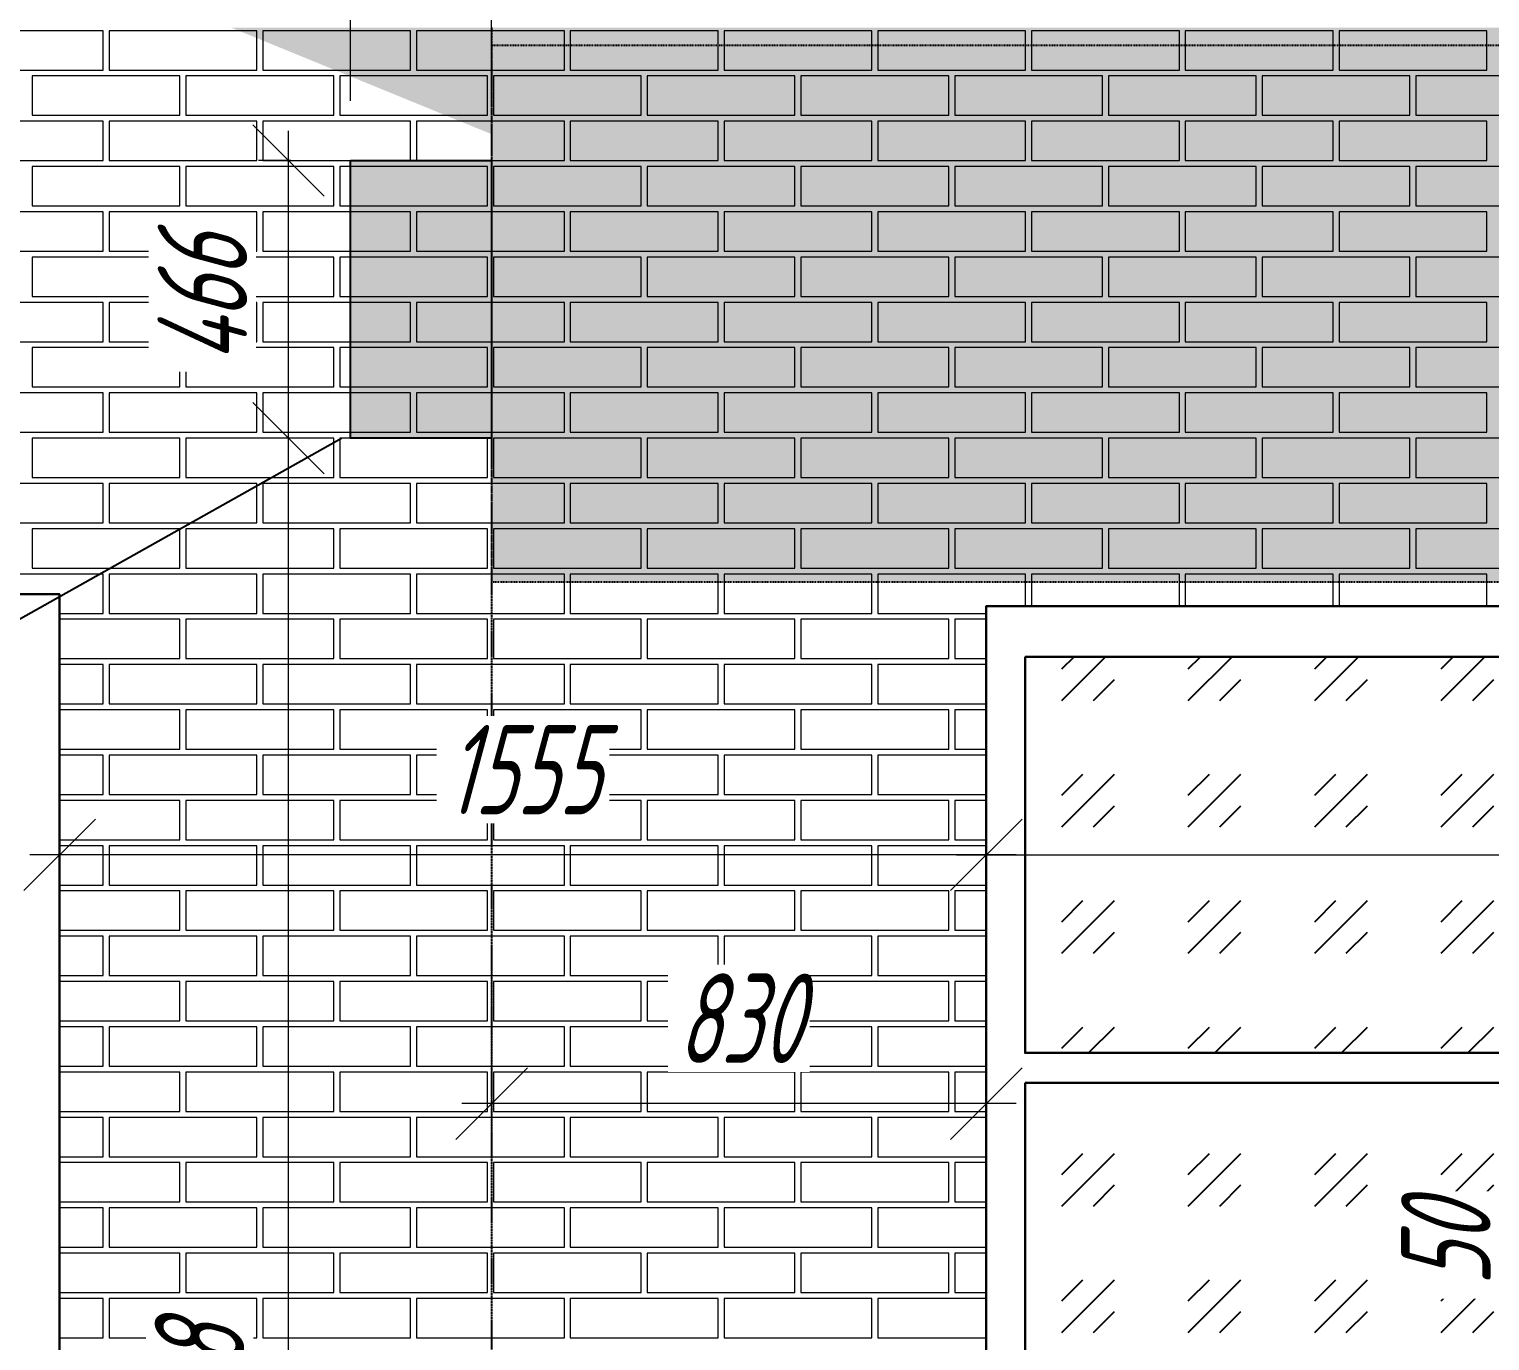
# Model space of a CAD drawing. Header units: millimetres. Extents: x -85477 to 745244, y -3684 to 128206.
# Drawn here: x 709118 to 711569, y 91203 to 93404 of the extents above; entities that cross this region are included whole.
import ezdxf

# ---------------------------------------------------------------- set-up
doc = ezdxf.new("R2010")
doc.units = ezdxf.units.MM
doc.linetypes.add('ACAD_ISO02W100', pattern=[15, 12, -3])
doc.linetypes.add('JIS_02_0.7', pattern=[1.35, 0.75, -0.6])
doc.layers.add('РАЗМЕРЫ', color=5, linetype='Continuous', lineweight=15)
doc.layers.add('СТЕНЫ 01', color=7, linetype='Continuous', lineweight=50)
doc.layers.add('ШТРИХОВКА', color=3, linetype='Continuous', transparency=0.5)
doc.styles.add('ism - 01', font='simplex.shx', dxfattribs={"width": 0.62, "oblique": 15, "height": 150})
doc.dimstyles.new('ism - 01', dxfattribs={"dimtxt": 150, "dimasz": 120, "dimexe": 50, "dimexo": 100, "dimgap": 65, "dimtad": 1, "dimdec": 0, "dimtxsty": 'ism - 01', "dimblk": 'OBLIQUE', "dimcen": 0, "dimdle": 50, "dimadec": 0, "dimazin": 0, "dimtfac": 1, "dimtdec": 0, "dimtmove": 0, "dimatfit": 3, "dimldrblk": 'OBLIQUE', "dimfxl": 1, "dimlwd": -1, "dimlwe": -1, "dimarcsym": 0})

# ---------------------------------------------------------------- blocks, each defined once
blk = doc.blocks.new('_Oblique')
at = {"color": 0, "lineweight": -2}
blk.add_line((-0.5, -0.5), (0.5, 0.5), dxfattribs=at)
blk = doc.blocks.new('*D320')
at = {"layer": 'Defpoints', "color": 0}
for p in [(709169.5, 92456), (710724.5, 92436), (709169.5, 92018.5)]:
    blk.add_point(p, dxfattribs=at)
at = {"layer": 'РАЗМЕРЫ', "color": 0}
for p, q in [((709169.5, 92356), (709169.5, 91968.5)), ((710724.5, 92336), (710724.5, 91968.5)), ((710774.5, 92018.5), (709119.5, 92018.5))]:
    blk.add_line(p, q, dxfattribs=at)
at = {"layer": 'РАЗМЕРЫ', "color": 0, "xscale": 120, "yscale": 120, "zscale": 120, "rotation": 180}
blk.add_blockref('_Oblique', (709169.5, 92018.5), dxfattribs=at)
at = {"layer": 'РАЗМЕРЫ', "color": 0, "xscale": 120, "yscale": 120, "zscale": 120}
blk.add_blockref('_Oblique', (710724.5, 92018.5), dxfattribs=at)
at = {"layer": 'РАЗМЕРЫ', "color": 0, "insert": (709947, 92161.6), "char_height": 150, "attachment_point": 5, "style": 'ism - 01', "bg_fill": 3, "box_fill_scale": 1.1, "bg_fill_color": 256, "bg_fill_true_color": 13158600, "bg_fill_transparency": 0}
blk.add_mtext('1555', dxfattribs=at)
blk = doc.blocks.new('*D321')
at = {"layer": 'Defpoints', "color": 0}
for p in [(710724.5, 92456), (713396.5, 92436), (713396.5, 92018.5)]:
    blk.add_point(p, dxfattribs=at)
at = {"layer": 'РАЗМЕРЫ', "color": 0}
for p, q in [((710724.5, 92356), (710724.5, 91968.5)), ((713396.5, 92336), (713396.5, 91968.5)), ((710674.5, 92018.5), (713446.5, 92018.5))]:
    blk.add_line(p, q, dxfattribs=at)
at = {"layer": 'РАЗМЕРЫ', "color": 0, "xscale": 120, "yscale": 120, "zscale": 120, "rotation": 180}
blk.add_blockref('_Oblique', (710724.5, 92018.5), dxfattribs=at)
at = {"layer": 'РАЗМЕРЫ', "color": 0, "xscale": 120, "yscale": 120, "zscale": 120}
blk.add_blockref('_Oblique', (713396.5, 92018.5), dxfattribs=at)
at = {"layer": 'РАЗМЕРЫ', "color": 0, "insert": (712060.5, 92164.3), "char_height": 150, "attachment_point": 5, "style": 'ism - 01', "bg_fill": 3, "box_fill_scale": 1.1, "bg_fill_color": 256, "bg_fill_true_color": 13158600, "bg_fill_transparency": 0}
blk.add_mtext('2672', dxfattribs=at)
blk = doc.blocks.new('*D329')
at = {"layer": 'Defpoints', "color": 0}
for p in [(710724.5, 92456), (709894.5, 91928.5), (709894.5, 91601)]:
    blk.add_point(p, dxfattribs=at)
at = {"layer": 'РАЗМЕРЫ', "color": 0}
for p, q in [((710724.5, 92356), (710724.5, 91551)), ((709894.5, 91828.5), (709894.5, 91551)), ((710774.5, 91601), (709844.5, 91601))]:
    blk.add_line(p, q, dxfattribs=at)
at = {"layer": 'РАЗМЕРЫ', "color": 0, "xscale": 120, "yscale": 120, "zscale": 120, "rotation": 180}
blk.add_blockref('_Oblique', (709894.5, 91601), dxfattribs=at)
at = {"layer": 'РАЗМЕРЫ', "color": 0, "xscale": 120, "yscale": 120, "zscale": 120}
blk.add_blockref('_Oblique', (710724.5, 91601), dxfattribs=at)
at = {"layer": 'РАЗМЕРЫ', "color": 0, "insert": (710309.5, 91744.1), "char_height": 150, "attachment_point": 5, "style": 'ism - 01', "bg_fill": 3, "box_fill_scale": 1.1, "bg_fill_color": 256, "bg_fill_true_color": 13158600, "bg_fill_transparency": 0}
blk.add_mtext('830', dxfattribs=at)
blk = doc.blocks.new('*D454')
at = {"layer": 'Defpoints', "color": 0}
for p in [(711887.4, 91686), (711887.4, 91686), (711887.4, 91636)]:
    blk.add_point(p, dxfattribs=at)
at = {"layer": 'РАЗМЕРЫ', "color": 0, "linetype": 'Continuous'}
for p, q in [((711887.4, 91586), (711887.4, 91736)), ((711787.4, 91686), (711837.4, 91686)), ((711638.8, 91505.2), (711887.4, 91661)), ((711987.4, 91636), (711937.4, 91636)), ((711638.8, 91221.8), (711638.8, 91505.2))]:
    blk.add_line(p, q, dxfattribs=at)
at = {"layer": 'РАЗМЕРЫ', "color": 0, "xscale": 120, "yscale": 120, "zscale": 120}
for p, rotation in [((711887.4, 91686), 270), ((711887.4, 91636), 90)]:
    blk.add_blockref('_Oblique', p, dxfattribs=dict(at, rotation=rotation))
at = {"layer": 'РАЗМЕРЫ', "color": 0, "insert": (711495.7, 91363.5), "char_height": 150, "attachment_point": 5, "rotation": 90, "style": 'ism - 01', "bg_fill": 3, "box_fill_scale": 1.1, "bg_fill_color": 256, "bg_fill_true_color": 13158600, "bg_fill_transparency": 0}
blk.add_mtext('50', dxfattribs=at)
blk = doc.blocks.new('*D1047')
at = {"layer": 'Defpoints', "color": 0}
for p in [(709657.6, 93540.5), (709657.6, 93183.9), (709894.5, 93183.9)]:
    blk.add_point(p, dxfattribs=at)
at = {"layer": 'РАЗМЕРЫ', "color": 0}
for p, q in [((709657.6, 93283.9), (709657.6, 93590.5)), ((709894.5, 93283.9), (709894.5, 93590.5)), ((709657.6, 93540.5), (709006.8, 93540.5)), ((709944.5, 93540.5), (709607.6, 93540.5))]:
    blk.add_line(p, q, dxfattribs=at)
at = {"layer": 'РАЗМЕРЫ', "color": 0, "xscale": 120, "yscale": 120, "zscale": 120, "rotation": 180}
blk.add_blockref('_Oblique', (709657.6, 93540.5), dxfattribs=at)
at = {"layer": 'РАЗМЕРЫ', "color": 0, "xscale": 120, "yscale": 120, "zscale": 120}
blk.add_blockref('_Oblique', (709894.5, 93540.5), dxfattribs=at)
at = {"layer": 'РАЗМЕРЫ', "color": 0, "insert": (709183.7, 93689.4), "char_height": 150, "attachment_point": 5, "style": 'ism - 01', "bg_fill": 3, "box_fill_scale": 1.1, "bg_fill_color": 256, "bg_fill_true_color": 13158600, "bg_fill_transparency": 0}
blk.add_mtext('237', dxfattribs=at)
blk = doc.blocks.new('*D1049')
at = {"layer": 'Defpoints', "color": 0}
for p in [(709553.5, 92717.9), (709657.6, 92717.9), (709510.5, 89459.9)]:
    blk.add_point(p, dxfattribs=at)
at = {"layer": 'РАЗМЕРЫ', "color": 0}
for p, q in [((709553.5, 89409.9), (709553.5, 92767.9)), ((709557.6, 92717.9), (709503.5, 92717.9)), ((709610.5, 89459.9), (709603.5, 89459.9))]:
    blk.add_line(p, q, dxfattribs=at)
at = {"layer": 'РАЗМЕРЫ', "color": 0, "xscale": 120, "yscale": 120, "zscale": 120}
for p, rotation in [((709553.5, 92717.9), 90), ((709553.5, 89459.9), 270)]:
    blk.add_blockref('_Oblique', p, dxfattribs=dict(at, rotation=rotation))
at = {"layer": 'РАЗМЕРЫ', "color": 0, "insert": (709404.5, 91088.9), "char_height": 150, "attachment_point": 5, "rotation": 90, "style": 'ism - 01', "bg_fill": 3, "box_fill_scale": 1.1, "bg_fill_color": 256, "bg_fill_true_color": 13158600, "bg_fill_transparency": 0}
blk.add_mtext('3258', dxfattribs=at)
blk = doc.blocks.new('*D1050')
at = {"layer": 'Defpoints', "color": 0}
for p in [(709553.5, 93183.9), (709657.6, 93183.9), (709657.6, 92717.9)]:
    blk.add_point(p, dxfattribs=at)
at = {"layer": 'РАЗМЕРЫ', "color": 0}
for p, q in [((709553.5, 92667.9), (709553.5, 93233.9)), ((709557.6, 93183.9), (709503.5, 93183.9)), ((709557.6, 92717.9), (709503.5, 92717.9))]:
    blk.add_line(p, q, dxfattribs=at)
at = {"layer": 'РАЗМЕРЫ', "color": 0, "xscale": 120, "yscale": 120, "zscale": 120}
for p, rotation in [((709553.5, 93183.9), 90), ((709553.5, 92717.9), 270)]:
    blk.add_blockref('_Oblique', p, dxfattribs=dict(at, rotation=rotation))
at = {"layer": 'РАЗМЕРЫ', "color": 0, "insert": (709409.1, 92950.9), "char_height": 150, "attachment_point": 5, "rotation": 90, "style": 'ism - 01', "bg_fill": 3, "box_fill_scale": 1.1, "bg_fill_color": 256, "bg_fill_true_color": 13158600, "bg_fill_transparency": 0}
blk.add_mtext('466', dxfattribs=at)

msp = doc.modelspace()

# ---------------------------------------------------------------- hatches: boundary and pattern name
msp.add_hatch(color=256).paths.add_polyline_path([(709657.6, 93183.9), (709894.5, 93183.9), (709894.5, 92717.9), (709657.6, 92717.9)])
at = {"layer": 'ШТРИХОВКА', "transparency": 33554483}
h = msp.add_hatch(color=256, dxfattribs=at)
h.dxf.hatch_style = 1
h.paths.add_polyline_path([(709457.6, 93407), (710189.6, 93107.4), (722305.7, 93107.4), (722305.7, 93407)])
at = {"layer": 'ШТРИХОВКА', "transparency": 33554534}
h = msp.add_hatch(color=2, dxfattribs=at)
h.dxf.hatch_style = 1
h.paths.add_polyline_path([(720343.4, 93377), (709894.5, 93377), (709894.5, 92477), (720343.4, 92477)])
at = {"layer": 'ШТРИХОВКА', "transparency": 33554508}
h = msp.add_hatch(dxfattribs=at)
h.set_pattern_fill('GOST_GLASS', color=4, scale=25)
h.set_pattern_definition([(45, (63000, 1e-11), (212.132034, 0), [125, -175]), (45, (63053.03, 1e-11), (212.132034, 0), [50, -250]), (45, (63000, 53.03), (212.132034, 0), [50, -250])])
h.paths.add_polyline_path([(710789.5, 92351), (713331.5, 92351), (713331.5, 91686), (710789.5, 91686)])
h.paths.add_polyline_path([(713331.5, 91636), (712089.5, 91636), (712089.5, 89590), (713331.5, 89590)])
h.paths.add_polyline_path([(710789.5, 91636), (712034.5, 91636), (712034.5, 89590), (710789.5, 89590)])
h.paths.add_polyline_path([(716544.5, 91650), (715554.5, 91650), (715554.5, 89600), (716544.5, 89600)])
h.paths.add_polyline_path([(714504.5, 91650), (715499.5, 91650), (715499.5, 89600), (714504.5, 89600)])
h.paths.add_polyline_path([(714504.5, 92365), (716544.5, 92365), (716544.5, 91700), (714504.5, 91700)])

# ---------------------------------------------------------------- linework, layer by layer
msp.add_lwpolyline([(709657.6, 93183.9), (709894.5, 93183.9), (709894.5, 92717.9), (709657.6, 92717.9)], close=True)
at = {"layer": 'РАЗМЕРЫ', "color": 9, "transparency": 33554559}
for points in [[(708994.5, 93335.9), (709242.5, 93335.9), (709242.5, 93401.9), (708994.5, 93401.9)], [(709252.5, 93335.9), (709500.5, 93335.9), (709500.5, 93401.9), (709252.5, 93401.9)], [(709510.5, 93335.9), (709758.5, 93335.9), (709758.5, 93401.9), (709510.5, 93401.9)], [(709768.5, 93335.9), (710016.5, 93335.9), (710016.5, 93401.9), (709768.5, 93401.9)], [(710026.5, 93335.9), (710274.5, 93335.9), (710274.5, 93401.9), (710026.5, 93401.9)], [(710284.5, 93335.9), (710532.5, 93335.9), (710532.5, 93401.9), (710284.5, 93401.9)], [(710542.5, 93335.9), (710790.5, 93335.9), (710790.5, 93401.9), (710542.5, 93401.9)], [(710800.5, 93335.9), (711048.5, 93335.9), (711048.5, 93401.9), (710800.5, 93401.9)], [(711058.5, 93335.9), (711306.5, 93335.9), (711306.5, 93401.9), (711058.5, 93401.9)], [(711316.5, 93335.9), (711564.5, 93335.9), (711564.5, 93401.9), (711316.5, 93401.9)], [(709123.5, 93259.9), (709371.5, 93259.9), (709371.5, 93325.9), (709123.5, 93325.9)], [(709381.5, 93259.9), (709629.5, 93259.9), (709629.5, 93325.9), (709381.5, 93325.9)], [(709639.5, 93259.9), (709887.5, 93259.9), (709887.5, 93325.9), (709639.5, 93325.9)], [(709897.5, 93259.9), (710145.5, 93259.9), (710145.5, 93325.9), (709897.5, 93325.9)], [(710155.5, 93259.9), (710403.5, 93259.9), (710403.5, 93325.9), (710155.5, 93325.9)], [(710413.5, 93259.9), (710661.5, 93259.9), (710661.5, 93325.9), (710413.5, 93325.9)], [(710671.5, 93259.9), (710919.5, 93259.9), (710919.5, 93325.9), (710671.5, 93325.9)], [(710929.5, 93259.9), (711177.5, 93259.9), (711177.5, 93325.9), (710929.5, 93325.9)], [(711187.5, 93259.9), (711435.5, 93259.9), (711435.5, 93325.9), (711187.5, 93325.9)], [(711445.5, 93259.9), (711693.5, 93259.9), (711693.5, 93325.9), (711445.5, 93325.9)], [(708994.5, 93183.9), (709242.5, 93183.9), (709242.5, 93249.9), (708994.5, 93249.9)], [(709252.5, 93183.9), (709500.5, 93183.9), (709500.5, 93249.9), (709252.5, 93249.9)], [(709510.5, 93183.9), (709758.5, 93183.9), (709758.5, 93249.9), (709510.5, 93249.9)], [(709768.5, 93183.9), (710016.5, 93183.9), (710016.5, 93249.9), (709768.5, 93249.9)], [(710026.5, 93183.9), (710274.5, 93183.9), (710274.5, 93249.9), (710026.5, 93249.9)], [(710284.5, 93183.9), (710532.5, 93183.9), (710532.5, 93249.9), (710284.5, 93249.9)], [(710542.5, 93183.9), (710790.5, 93183.9), (710790.5, 93249.9), (710542.5, 93249.9)], [(710800.5, 93183.9), (711048.5, 93183.9), (711048.5, 93249.9), (710800.5, 93249.9)], [(711058.5, 93183.9), (711306.5, 93183.9), (711306.5, 93249.9), (711058.5, 93249.9)], [(711316.5, 93183.9), (711564.5, 93183.9), (711564.5, 93249.9), (711316.5, 93249.9)], [(709123.5, 93107.9), (709371.5, 93107.9), (709371.5, 93173.9), (709123.5, 93173.9)], [(709381.5, 93107.9), (709629.5, 93107.9), (709629.5, 93173.9), (709381.5, 93173.9)], [(709639.5, 93107.9), (709887.5, 93107.9), (709887.5, 93173.9), (709639.5, 93173.9)], [(709897.5, 93107.9), (710145.5, 93107.9), (710145.5, 93173.9), (709897.5, 93173.9)], [(710155.5, 93107.9), (710403.5, 93107.9), (710403.5, 93173.9), (710155.5, 93173.9)], [(710413.5, 93107.9), (710661.5, 93107.9), (710661.5, 93173.9), (710413.5, 93173.9)], [(710671.5, 93107.9), (710919.5, 93107.9), (710919.5, 93173.9), (710671.5, 93173.9)], [(710929.5, 93107.9), (711177.5, 93107.9), (711177.5, 93173.9), (710929.5, 93173.9)], [(711187.5, 93107.9), (711435.5, 93107.9), (711435.5, 93173.9), (711187.5, 93173.9)], [(711445.5, 93107.9), (711693.5, 93107.9), (711693.5, 93173.9), (711445.5, 93173.9)], [(708994.5, 93031.9), (709242.5, 93031.9), (709242.5, 93097.9), (708994.5, 93097.9)], [(709252.5, 93031.9), (709500.5, 93031.9), (709500.5, 93097.9), (709252.5, 93097.9)], [(709510.5, 93031.9), (709758.5, 93031.9), (709758.5, 93097.9), (709510.5, 93097.9)], [(709768.5, 93031.9), (710016.5, 93031.9), (710016.5, 93097.9), (709768.5, 93097.9)], [(710026.5, 93031.9), (710274.5, 93031.9), (710274.5, 93097.9), (710026.5, 93097.9)], [(710284.5, 93031.9), (710532.5, 93031.9), (710532.5, 93097.9), (710284.5, 93097.9)], [(710542.5, 93031.9), (710790.5, 93031.9), (710790.5, 93097.9), (710542.5, 93097.9)], [(710800.5, 93031.9), (711048.5, 93031.9), (711048.5, 93097.9), (710800.5, 93097.9)], [(711058.5, 93031.9), (711306.5, 93031.9), (711306.5, 93097.9), (711058.5, 93097.9)], [(711316.5, 93031.9), (711564.5, 93031.9), (711564.5, 93097.9), (711316.5, 93097.9)], [(709123.5, 92955.9), (709371.5, 92955.9), (709371.5, 93021.9), (709123.5, 93021.9)], [(709381.5, 92955.9), (709629.5, 92955.9), (709629.5, 93021.9), (709381.5, 93021.9)], [(709639.5, 92955.9), (709887.5, 92955.9), (709887.5, 93021.9), (709639.5, 93021.9)], [(709897.5, 92955.9), (710145.5, 92955.9), (710145.5, 93021.9), (709897.5, 93021.9)], [(710155.5, 92955.9), (710403.5, 92955.9), (710403.5, 93021.9), (710155.5, 93021.9)], [(710413.5, 92955.9), (710661.5, 92955.9), (710661.5, 93021.9), (710413.5, 93021.9)], [(710671.5, 92955.9), (710919.5, 92955.9), (710919.5, 93021.9), (710671.5, 93021.9)], [(710929.5, 92955.9), (711177.5, 92955.9), (711177.5, 93021.9), (710929.5, 93021.9)], [(711187.5, 92955.9), (711435.5, 92955.9), (711435.5, 93021.9), (711187.5, 93021.9)], [(711445.5, 92955.9), (711693.5, 92955.9), (711693.5, 93021.9), (711445.5, 93021.9)], [(708994.5, 92879.9), (709242.5, 92879.9), (709242.5, 92945.9), (708994.5, 92945.9)], [(709252.5, 92879.9), (709500.5, 92879.9), (709500.5, 92945.9), (709252.5, 92945.9)], [(709510.5, 92879.9), (709758.5, 92879.9), (709758.5, 92945.9), (709510.5, 92945.9)], [(709768.5, 92879.9), (710016.5, 92879.9), (710016.5, 92945.9), (709768.5, 92945.9)], [(710026.5, 92879.9), (710274.5, 92879.9), (710274.5, 92945.9), (710026.5, 92945.9)], [(710284.5, 92879.9), (710532.5, 92879.9), (710532.5, 92945.9), (710284.5, 92945.9)], [(710542.5, 92879.9), (710790.5, 92879.9), (710790.5, 92945.9), (710542.5, 92945.9)], [(710800.5, 92879.9), (711048.5, 92879.9), (711048.5, 92945.9), (710800.5, 92945.9)], [(711058.5, 92879.9), (711306.5, 92879.9), (711306.5, 92945.9), (711058.5, 92945.9)], [(711316.5, 92879.9), (711564.5, 92879.9), (711564.5, 92945.9), (711316.5, 92945.9)], [(709123.5, 92803.9), (709371.5, 92803.9), (709371.5, 92869.9), (709123.5, 92869.9)], [(709381.5, 92803.9), (709629.5, 92803.9), (709629.5, 92869.9), (709381.5, 92869.9)], [(709639.5, 92803.9), (709887.5, 92803.9), (709887.5, 92869.9), (709639.5, 92869.9)], [(709897.5, 92803.9), (710145.5, 92803.9), (710145.5, 92869.9), (709897.5, 92869.9)], [(710155.5, 92803.9), (710403.5, 92803.9), (710403.5, 92869.9), (710155.5, 92869.9)], [(710413.5, 92803.9), (710661.5, 92803.9), (710661.5, 92869.9), (710413.5, 92869.9)], [(710671.5, 92803.9), (710919.5, 92803.9), (710919.5, 92869.9), (710671.5, 92869.9)], [(710929.5, 92803.9), (711177.5, 92803.9), (711177.5, 92869.9), (710929.5, 92869.9)], [(711187.5, 92803.9), (711435.5, 92803.9), (711435.5, 92869.9), (711187.5, 92869.9)], [(711445.5, 92803.9), (711693.5, 92803.9), (711693.5, 92869.9), (711445.5, 92869.9)], [(708994.5, 92727.9), (709242.5, 92727.9), (709242.5, 92793.9), (708994.5, 92793.9)], [(709252.5, 92727.9), (709500.5, 92727.9), (709500.5, 92793.9), (709252.5, 92793.9)], [(709510.5, 92727.9), (709758.5, 92727.9), (709758.5, 92793.9), (709510.5, 92793.9)], [(709768.5, 92727.9), (710016.5, 92727.9), (710016.5, 92793.9), (709768.5, 92793.9)], [(710026.5, 92727.9), (710274.5, 92727.9), (710274.5, 92793.9), (710026.5, 92793.9)], [(710284.5, 92727.9), (710532.5, 92727.9), (710532.5, 92793.9), (710284.5, 92793.9)], [(710542.5, 92727.9), (710790.5, 92727.9), (710790.5, 92793.9), (710542.5, 92793.9)], [(710800.5, 92727.9), (711048.5, 92727.9), (711048.5, 92793.9), (710800.5, 92793.9)], [(711058.5, 92727.9), (711306.5, 92727.9), (711306.5, 92793.9), (711058.5, 92793.9)], [(711316.5, 92727.9), (711564.5, 92727.9), (711564.5, 92793.9), (711316.5, 92793.9)], [(709123.5, 92651.9), (709371.5, 92651.9), (709371.5, 92717.9), (709123.5, 92717.9)], [(709381.5, 92651.9), (709629.5, 92651.9), (709629.5, 92717.9), (709381.5, 92717.9)], [(709639.5, 92651.9), (709887.5, 92651.9), (709887.5, 92717.9), (709639.5, 92717.9)], [(709897.5, 92651.9), (710145.5, 92651.9), (710145.5, 92717.9), (709897.5, 92717.9)], [(710155.5, 92651.9), (710403.5, 92651.9), (710403.5, 92717.9), (710155.5, 92717.9)], [(710413.5, 92651.9), (710661.5, 92651.9), (710661.5, 92717.9), (710413.5, 92717.9)], [(710671.5, 92651.9), (710919.5, 92651.9), (710919.5, 92717.9), (710671.5, 92717.9)], [(710929.5, 92651.9), (711177.5, 92651.9), (711177.5, 92717.9), (710929.5, 92717.9)], [(711187.5, 92651.9), (711435.5, 92651.9), (711435.5, 92717.9), (711187.5, 92717.9)], [(711445.5, 92651.9), (711693.5, 92651.9), (711693.5, 92717.9), (711445.5, 92717.9)], [(708994.5, 92575.9), (709242.5, 92575.9), (709242.5, 92641.9), (708994.5, 92641.9)], [(709252.5, 92575.9), (709500.5, 92575.9), (709500.5, 92641.9), (709252.5, 92641.9)], [(709510.5, 92575.9), (709758.5, 92575.9), (709758.5, 92641.9), (709510.5, 92641.9)], [(709768.5, 92575.9), (710016.5, 92575.9), (710016.5, 92641.9), (709768.5, 92641.9)], [(710026.5, 92575.9), (710274.5, 92575.9), (710274.5, 92641.9), (710026.5, 92641.9)], [(710284.5, 92575.9), (710532.5, 92575.9), (710532.5, 92641.9), (710284.5, 92641.9)], [(710542.5, 92575.9), (710790.5, 92575.9), (710790.5, 92641.9), (710542.5, 92641.9)], [(710800.5, 92575.9), (711048.5, 92575.9), (711048.5, 92641.9), (710800.5, 92641.9)], [(711058.5, 92575.9), (711306.5, 92575.9), (711306.5, 92641.9), (711058.5, 92641.9)], [(711316.5, 92575.9), (711564.5, 92575.9), (711564.5, 92641.9), (711316.5, 92641.9)], [(709123.5, 92499.9), (709371.5, 92499.9), (709371.5, 92565.9), (709123.5, 92565.9)], [(709381.5, 92499.9), (709629.5, 92499.9), (709629.5, 92565.9), (709381.5, 92565.9)], [(709639.5, 92499.9), (709887.5, 92499.9), (709887.5, 92565.9), (709639.5, 92565.9)], [(709897.5, 92499.9), (710145.5, 92499.9), (710145.5, 92565.9), (709897.5, 92565.9)], [(710155.5, 92499.9), (710403.5, 92499.9), (710403.5, 92565.9), (710155.5, 92565.9)], [(710413.5, 92499.9), (710661.5, 92499.9), (710661.5, 92565.9), (710413.5, 92565.9)], [(710671.5, 92499.9), (710919.5, 92499.9), (710919.5, 92565.9), (710671.5, 92565.9)], [(710929.5, 92499.9), (711177.5, 92499.9), (711177.5, 92565.9), (710929.5, 92565.9)], [(711187.5, 92499.9), (711435.5, 92499.9), (711435.5, 92565.9), (711187.5, 92565.9)], [(711445.5, 92499.9), (711693.5, 92499.9), (711693.5, 92565.9), (711445.5, 92565.9)], [(709252.5, 92423.9), (709500.5, 92423.9), (709500.5, 92489.9), (709252.5, 92489.9)], [(709510.5, 92423.9), (709758.5, 92423.9), (709758.5, 92489.9), (709510.5, 92489.9)], [(709768.5, 92423.9), (710016.5, 92423.9), (710016.5, 92489.9), (709768.5, 92489.9)], [(710026.5, 92423.9), (710274.5, 92423.9), (710274.5, 92489.9), (710026.5, 92489.9)], [(710284.5, 92423.9), (710532.5, 92423.9), (710532.5, 92489.9), (710284.5, 92489.9)], [(709381.5, 92347.9), (709629.5, 92347.9), (709629.5, 92413.9), (709381.5, 92413.9)], [(709639.5, 92347.9), (709887.5, 92347.9), (709887.5, 92413.9), (709639.5, 92413.9)], [(709897.5, 92347.9), (710145.5, 92347.9), (710145.5, 92413.9), (709897.5, 92413.9)], [(710155.5, 92347.9), (710403.5, 92347.9), (710403.5, 92413.9), (710155.5, 92413.9)], [(710413.5, 92347.9), (710661.5, 92347.9), (710661.5, 92413.9), (710413.5, 92413.9)], [(709252.5, 92271.9), (709500.5, 92271.9), (709500.5, 92337.9), (709252.5, 92337.9)], [(709510.5, 92271.9), (709758.5, 92271.9), (709758.5, 92337.9), (709510.5, 92337.9)], [(709768.5, 92271.9), (710016.5, 92271.9), (710016.5, 92337.9), (709768.5, 92337.9)], [(710026.5, 92271.9), (710274.5, 92271.9), (710274.5, 92337.9), (710026.5, 92337.9)], [(710284.5, 92271.9), (710532.5, 92271.9), (710532.5, 92337.9), (710284.5, 92337.9)], [(709381.5, 92195.9), (709629.5, 92195.9), (709629.5, 92261.9), (709381.5, 92261.9)], [(709639.5, 92195.9), (709887.5, 92195.9), (709887.5, 92261.9), (709639.5, 92261.9)], [(709897.5, 92195.9), (710145.5, 92195.9), (710145.5, 92261.9), (709897.5, 92261.9)], [(710155.5, 92195.9), (710403.5, 92195.9), (710403.5, 92261.9), (710155.5, 92261.9)], [(710413.5, 92195.9), (710661.5, 92195.9), (710661.5, 92261.9), (710413.5, 92261.9)], [(709252.5, 92119.9), (709500.5, 92119.9), (709500.5, 92185.9), (709252.5, 92185.9)], [(709510.5, 92119.9), (709758.5, 92119.9), (709758.5, 92185.9), (709510.5, 92185.9)], [(709768.5, 92119.9), (710016.5, 92119.9), (710016.5, 92185.9), (709768.5, 92185.9)], [(710026.5, 92119.9), (710274.5, 92119.9), (710274.5, 92185.9), (710026.5, 92185.9)], [(710284.5, 92119.9), (710532.5, 92119.9), (710532.5, 92185.9), (710284.5, 92185.9)], [(709381.5, 92043.9), (709629.5, 92043.9), (709629.5, 92109.9), (709381.5, 92109.9)], [(709639.5, 92043.9), (709887.5, 92043.9), (709887.5, 92109.9), (709639.5, 92109.9)], [(709897.5, 92043.9), (710145.5, 92043.9), (710145.5, 92109.9), (709897.5, 92109.9)], [(710155.5, 92043.9), (710403.5, 92043.9), (710403.5, 92109.9), (710155.5, 92109.9)], [(710413.5, 92043.9), (710661.5, 92043.9), (710661.5, 92109.9), (710413.5, 92109.9)], [(709252.5, 91967.9), (709500.5, 91967.9), (709500.5, 92033.9), (709252.5, 92033.9)], [(709510.5, 91967.9), (709758.5, 91967.9), (709758.5, 92033.9), (709510.5, 92033.9)], [(709768.5, 91967.9), (710016.5, 91967.9), (710016.5, 92033.9), (709768.5, 92033.9)], [(710026.5, 91967.9), (710274.5, 91967.9), (710274.5, 92033.9), (710026.5, 92033.9)], [(710284.5, 91967.9), (710532.5, 91967.9), (710532.5, 92033.9), (710284.5, 92033.9)], [(709381.5, 91891.9), (709629.5, 91891.9), (709629.5, 91957.9), (709381.5, 91957.9)], [(709639.5, 91891.9), (709887.5, 91891.9), (709887.5, 91957.9), (709639.5, 91957.9)], [(709897.5, 91891.9), (710145.5, 91891.9), (710145.5, 91957.9), (709897.5, 91957.9)], [(710155.5, 91891.9), (710403.5, 91891.9), (710403.5, 91957.9), (710155.5, 91957.9)], [(710413.5, 91891.9), (710661.5, 91891.9), (710661.5, 91957.9), (710413.5, 91957.9)], [(709252.5, 91815.9), (709500.5, 91815.9), (709500.5, 91881.9), (709252.5, 91881.9)], [(709510.5, 91815.9), (709758.5, 91815.9), (709758.5, 91881.9), (709510.5, 91881.9)], [(709768.5, 91815.9), (710016.5, 91815.9), (710016.5, 91881.9), (709768.5, 91881.9)], [(710026.5, 91815.9), (710274.5, 91815.9), (710274.5, 91881.9), (710026.5, 91881.9)], [(710284.5, 91815.9), (710532.5, 91815.9), (710532.5, 91881.9), (710284.5, 91881.9)], [(709381.5, 91739.9), (709629.5, 91739.9), (709629.5, 91805.9), (709381.5, 91805.9)], [(709639.5, 91739.9), (709887.5, 91739.9), (709887.5, 91805.9), (709639.5, 91805.9)], [(709897.5, 91739.9), (710145.5, 91739.9), (710145.5, 91805.9), (709897.5, 91805.9)], [(710155.5, 91739.9), (710403.5, 91739.9), (710403.5, 91805.9), (710155.5, 91805.9)], [(710413.5, 91739.9), (710661.5, 91739.9), (710661.5, 91805.9), (710413.5, 91805.9)], [(709252.5, 91663.9), (709500.5, 91663.9), (709500.5, 91729.9), (709252.5, 91729.9)], [(709510.5, 91663.9), (709758.5, 91663.9), (709758.5, 91729.9), (709510.5, 91729.9)], [(709768.5, 91663.9), (710016.5, 91663.9), (710016.5, 91729.9), (709768.5, 91729.9)], [(710026.5, 91663.9), (710274.5, 91663.9), (710274.5, 91729.9), (710026.5, 91729.9)], [(710284.5, 91663.9), (710532.5, 91663.9), (710532.5, 91729.9), (710284.5, 91729.9)], [(709381.5, 91587.9), (709629.5, 91587.9), (709629.5, 91653.9), (709381.5, 91653.9)], [(709639.5, 91587.9), (709887.5, 91587.9), (709887.5, 91653.9), (709639.5, 91653.9)], [(709897.5, 91587.9), (710145.5, 91587.9), (710145.5, 91653.9), (709897.5, 91653.9)], [(710155.5, 91587.9), (710403.5, 91587.9), (710403.5, 91653.9), (710155.5, 91653.9)], [(710413.5, 91587.9), (710661.5, 91587.9), (710661.5, 91653.9), (710413.5, 91653.9)], [(709252.5, 91511.9), (709500.5, 91511.9), (709500.5, 91577.9), (709252.5, 91577.9)], [(709510.5, 91511.9), (709758.5, 91511.9), (709758.5, 91577.9), (709510.5, 91577.9)], [(709768.5, 91511.9), (710016.5, 91511.9), (710016.5, 91577.9), (709768.5, 91577.9)], [(710026.5, 91511.9), (710274.5, 91511.9), (710274.5, 91577.9), (710026.5, 91577.9)], [(710284.5, 91511.9), (710532.5, 91511.9), (710532.5, 91577.9), (710284.5, 91577.9)], [(709381.5, 91435.9), (709629.5, 91435.9), (709629.5, 91501.9), (709381.5, 91501.9)], [(709639.5, 91435.9), (709887.5, 91435.9), (709887.5, 91501.9), (709639.5, 91501.9)], [(709897.5, 91435.9), (710145.5, 91435.9), (710145.5, 91501.9), (709897.5, 91501.9)], [(710155.5, 91435.9), (710403.5, 91435.9), (710403.5, 91501.9), (710155.5, 91501.9)], [(710413.5, 91435.9), (710661.5, 91435.9), (710661.5, 91501.9), (710413.5, 91501.9)], [(709252.5, 91359.9), (709500.5, 91359.9), (709500.5, 91425.9), (709252.5, 91425.9)], [(709510.5, 91359.9), (709758.5, 91359.9), (709758.5, 91425.9), (709510.5, 91425.9)], [(709768.5, 91359.9), (710016.5, 91359.9), (710016.5, 91425.9), (709768.5, 91425.9)], [(710026.5, 91359.9), (710274.5, 91359.9), (710274.5, 91425.9), (710026.5, 91425.9)], [(710284.5, 91359.9), (710532.5, 91359.9), (710532.5, 91425.9), (710284.5, 91425.9)], [(709381.5, 91283.9), (709629.5, 91283.9), (709629.5, 91349.9), (709381.5, 91349.9)], [(709639.5, 91283.9), (709887.5, 91283.9), (709887.5, 91349.9), (709639.5, 91349.9)], [(709897.5, 91283.9), (710145.5, 91283.9), (710145.5, 91349.9), (709897.5, 91349.9)], [(710155.5, 91283.9), (710403.5, 91283.9), (710403.5, 91349.9), (710155.5, 91349.9)], [(710413.5, 91283.9), (710661.5, 91283.9), (710661.5, 91349.9), (710413.5, 91349.9)], [(709252.5, 91207.9), (709500.5, 91207.9), (709500.5, 91273.9), (709252.5, 91273.9)], [(709510.5, 91207.9), (709758.5, 91207.9), (709758.5, 91273.9), (709510.5, 91273.9)], [(709768.5, 91207.9), (710016.5, 91207.9), (710016.5, 91273.9), (709768.5, 91273.9)], [(710026.5, 91207.9), (710274.5, 91207.9), (710274.5, 91273.9), (710026.5, 91273.9)], [(710284.5, 91207.9), (710532.5, 91207.9), (710532.5, 91273.9), (710284.5, 91273.9)]]:
    msp.add_lwpolyline(points, close=True, dxfattribs=at)
for points in [[(709169.5, 92423.9), (709242.5, 92423.9), (709242.5, 92489.9), (708994.5, 92489.9), (708994.5, 92455.9)], [(710790.5, 92435.9), (710790.5, 92489.9), (710542.5, 92489.9), (710542.5, 92423.9), (710724.5, 92423.9)], [(711048.5, 92435.9), (711048.5, 92489.9), (710800.5, 92489.9), (710800.5, 92435.9)], [(711306.5, 92435.9), (711306.5, 92489.9), (711058.5, 92489.9), (711058.5, 92435.9)], [(711564.5, 92435.9), (711564.5, 92489.9), (711316.5, 92489.9), (711316.5, 92435.9)], [(709169.5, 92347.9), (709371.5, 92347.9), (709371.5, 92413.9), (709169.5, 92413.9)], [(710724.5, 92413.9), (710671.5, 92413.9), (710671.5, 92347.9), (710724.5, 92347.9)], [(709169.5, 92271.9), (709242.5, 92271.9), (709242.5, 92337.9), (709169.5, 92337.9)], [(710724.5, 92337.9), (710542.5, 92337.9), (710542.5, 92271.9), (710724.5, 92271.9)], [(709169.5, 92195.9), (709371.5, 92195.9), (709371.5, 92261.9), (709169.5, 92261.9)], [(710724.5, 92261.9), (710671.5, 92261.9), (710671.5, 92195.9), (710724.5, 92195.9)], [(709169.5, 92119.9), (709242.5, 92119.9), (709242.5, 92185.9), (709169.5, 92185.9)], [(710724.5, 92185.9), (710542.5, 92185.9), (710542.5, 92119.9), (710724.5, 92119.9)], [(709169.5, 92043.9), (709371.5, 92043.9), (709371.5, 92109.9), (709169.5, 92109.9)], [(710724.5, 92109.9), (710671.5, 92109.9), (710671.5, 92043.9), (710724.5, 92043.9)], [(709169.5, 91967.9), (709242.5, 91967.9), (709242.5, 92033.9), (709169.5, 92033.9)], [(710724.5, 92033.9), (710542.5, 92033.9), (710542.5, 91967.9), (710724.5, 91967.9)], [(709169.5, 91891.9), (709371.5, 91891.9), (709371.5, 91957.9), (709169.5, 91957.9)], [(710724.5, 91957.9), (710671.5, 91957.9), (710671.5, 91891.9), (710724.5, 91891.9)], [(709169.5, 91815.9), (709242.5, 91815.9), (709242.5, 91881.9), (709169.5, 91881.9)], [(710724.5, 91881.9), (710542.5, 91881.9), (710542.5, 91815.9), (710724.5, 91815.9)], [(709169.5, 91739.9), (709371.5, 91739.9), (709371.5, 91805.9), (709169.5, 91805.9)], [(710724.5, 91805.9), (710671.5, 91805.9), (710671.5, 91739.9), (710724.5, 91739.9)], [(709169.5, 91663.9), (709242.5, 91663.9), (709242.5, 91729.9), (709169.5, 91729.9)], [(710724.5, 91729.9), (710542.5, 91729.9), (710542.5, 91663.9), (710724.5, 91663.9)], [(709169.5, 91587.9), (709371.5, 91587.9), (709371.5, 91653.9), (709169.5, 91653.9)], [(710724.5, 91653.9), (710671.5, 91653.9), (710671.5, 91587.9), (710724.5, 91587.9)], [(709169.5, 91511.9), (709242.5, 91511.9), (709242.5, 91577.9), (709169.5, 91577.9)], [(710724.5, 91577.9), (710542.5, 91577.9), (710542.5, 91511.9), (710724.5, 91511.9)], [(709169.5, 91435.9), (709371.5, 91435.9), (709371.5, 91501.9), (709169.5, 91501.9)], [(710724.5, 91501.9), (710671.5, 91501.9), (710671.5, 91435.9), (710724.5, 91435.9)], [(709169.5, 91359.9), (709242.5, 91359.9), (709242.5, 91425.9), (709169.5, 91425.9)], [(710724.5, 91425.9), (710542.5, 91425.9), (710542.5, 91359.9), (710724.5, 91359.9)], [(709169.5, 91283.9), (709371.5, 91283.9), (709371.5, 91349.9), (709169.5, 91349.9)], [(710724.5, 91349.9), (710671.5, 91349.9), (710671.5, 91283.9), (710724.5, 91283.9)], [(709169.5, 91207.9), (709242.5, 91207.9), (709242.5, 91273.9), (709169.5, 91273.9)], [(710724.5, 91273.9), (710542.5, 91273.9), (710542.5, 91207.9), (710724.5, 91207.9)]]:
    msp.add_lwpolyline(points, dxfattribs=at)
at = {"layer": 'СТЕНЫ 01', "linetype": 'ACAD_ISO02W100', "lineweight": -3, "ltscale": 0.3}
msp.add_lwpolyline([(709894.5, 93407), (709894.5, 89460)], dxfattribs=at)
at = {"layer": 'СТЕНЫ 01', "linetype": 'JIS_02_0.7', "lineweight": -3, "ltscale": 2}
msp.add_lwpolyline([(720343.4, 93377), (709894.5, 93377), (709894.5, 92477), (720343.4, 92477)], close=True, dxfattribs=at)
at = {"layer": 'СТЕНЫ 01', "lineweight": 30}
msp.add_lwpolyline([(707916, 89525), (709169.5, 89525), (709169.5, 92456), (707916, 92456)], dxfattribs=at)
for points in [[(710724.5, 89525), (713396.5, 89525), (713396.5, 92436), (710724.5, 92436)], [(710789.5, 92351), (713331.5, 92351), (713331.5, 91686), (710789.5, 91686)]]:
    msp.add_lwpolyline(points, close=True, dxfattribs=at)
at = {"layer": 'СТЕНЫ 01', "color": 2, "lineweight": 30}
msp.add_lwpolyline([(710789.5, 91636), (712034.5, 91636), (712034.5, 89590), (710789.5, 89590)], close=True, dxfattribs=at)

# ---------------------------------------------------------------- next in the draw order: dimensions: what is measured, and where the dimension line sits
at = {"layer": 'РАЗМЕРЫ'}
dim = msp.add_linear_dim(base=(709657.6, 93540.5), p1=(709894.5, 93183.9), p2=(709657.6, 93183.9), dimstyle='ism - 01', override={"dimlfac": 1, "dimtxsty": 'ism - 01', "dimtfill": 1, "dimtfillclr": 256, "dimtolj": 0}, dxfattribs=at)
dim.commit()
dim.dimension.update_dxf_attribs({"geometry": '*D1047', "text_midpoint": (709183.7, 93540.5), "dimtype": 160})
dim = msp.add_linear_dim(base=(713396.5, 92018.5), p1=(710724.5, 92456), p2=(713396.5, 92436), dimstyle='ism - 01', override={"dimtfill": 1}, dxfattribs=at)
dim.commit()
dim.dimension.update_dxf_attribs({"geometry": '*D321', "text_midpoint": (712060.5, 92164.3)})
dim = msp.add_linear_dim(base=(711887.4, 91686), p1=(711887.4, 91636), p2=(711887.4, 91686), angle=90, dimstyle='ism - 01', override={"dimtmove": 1, "dimfxl": 2, "dimtfill": 1}, dxfattribs=at)
dim.commit()
dim.dimension.update_dxf_attribs({"geometry": '*D454', "text_midpoint": (711638.8, 91440.2), "dimtype": 160})

# ---------------------------------------------------------------- next in the draw order: dimensions: what is measured, and where the dimension line sits
dim = msp.add_linear_dim(base=(709894.5, 91601), p1=(710724.5, 92456), p2=(709894.5, 91928.5), dimstyle='ism - 01', override={"dimtfill": 1}, dxfattribs=at)
dim.commit()
dim.dimension.update_dxf_attribs({"geometry": '*D329', "text_midpoint": (710309.5, 91744.1)})

# ---------------------------------------------------------------- next in the draw order: dimensions: what is measured, and where the dimension line sits
dim = msp.add_linear_dim(base=(709169.5, 92018.5), p1=(710724.5, 92436), p2=(709169.5, 92456), dimstyle='ism - 01', override={"dimtfill": 1}, dxfattribs=at)
dim.commit()
dim.dimension.update_dxf_attribs({"geometry": '*D320', "text_midpoint": (709947, 92161.6)})

# ---------------------------------------------------------------- next in the draw order: dimensions: what is measured, and where the dimension line sits
dim = msp.add_linear_dim(base=(709553.5, 92717.9), p1=(709510.5, 89459.9), p2=(709657.6, 92717.9), angle=90, dimstyle='ism - 01', override={"dimlfac": 1, "dimtxsty": 'ism - 01', "dimtfill": 1, "dimtfillclr": 256, "dimtolj": 0}, dxfattribs=at)
dim.commit()
dim.dimension.update_dxf_attribs({"geometry": '*D1049', "text_midpoint": (709404.5, 91088.9)})

# ---------------------------------------------------------------- next in the draw order: dimensions: what is measured, and where the dimension line sits
dim = msp.add_linear_dim(base=(709553.5, 93183.9), p1=(709657.6, 92717.9), p2=(709657.6, 93183.9), angle=90, dimstyle='ism - 01', override={"dimlfac": 1, "dimtxsty": 'ism - 01', "dimtfill": 1, "dimtfillclr": 256, "dimtolj": 0}, dxfattribs=at)
dim.commit()
dim.dimension.update_dxf_attribs({"geometry": '*D1050', "text_midpoint": (709409.1, 92950.9)})

# ---------------------------------------------------------------- next in the draw order: linework, layer by layer
msp.add_line((707322.5, 91414.5), (709642.5, 92717.9))

doc.saveas('drawing.dxf')
